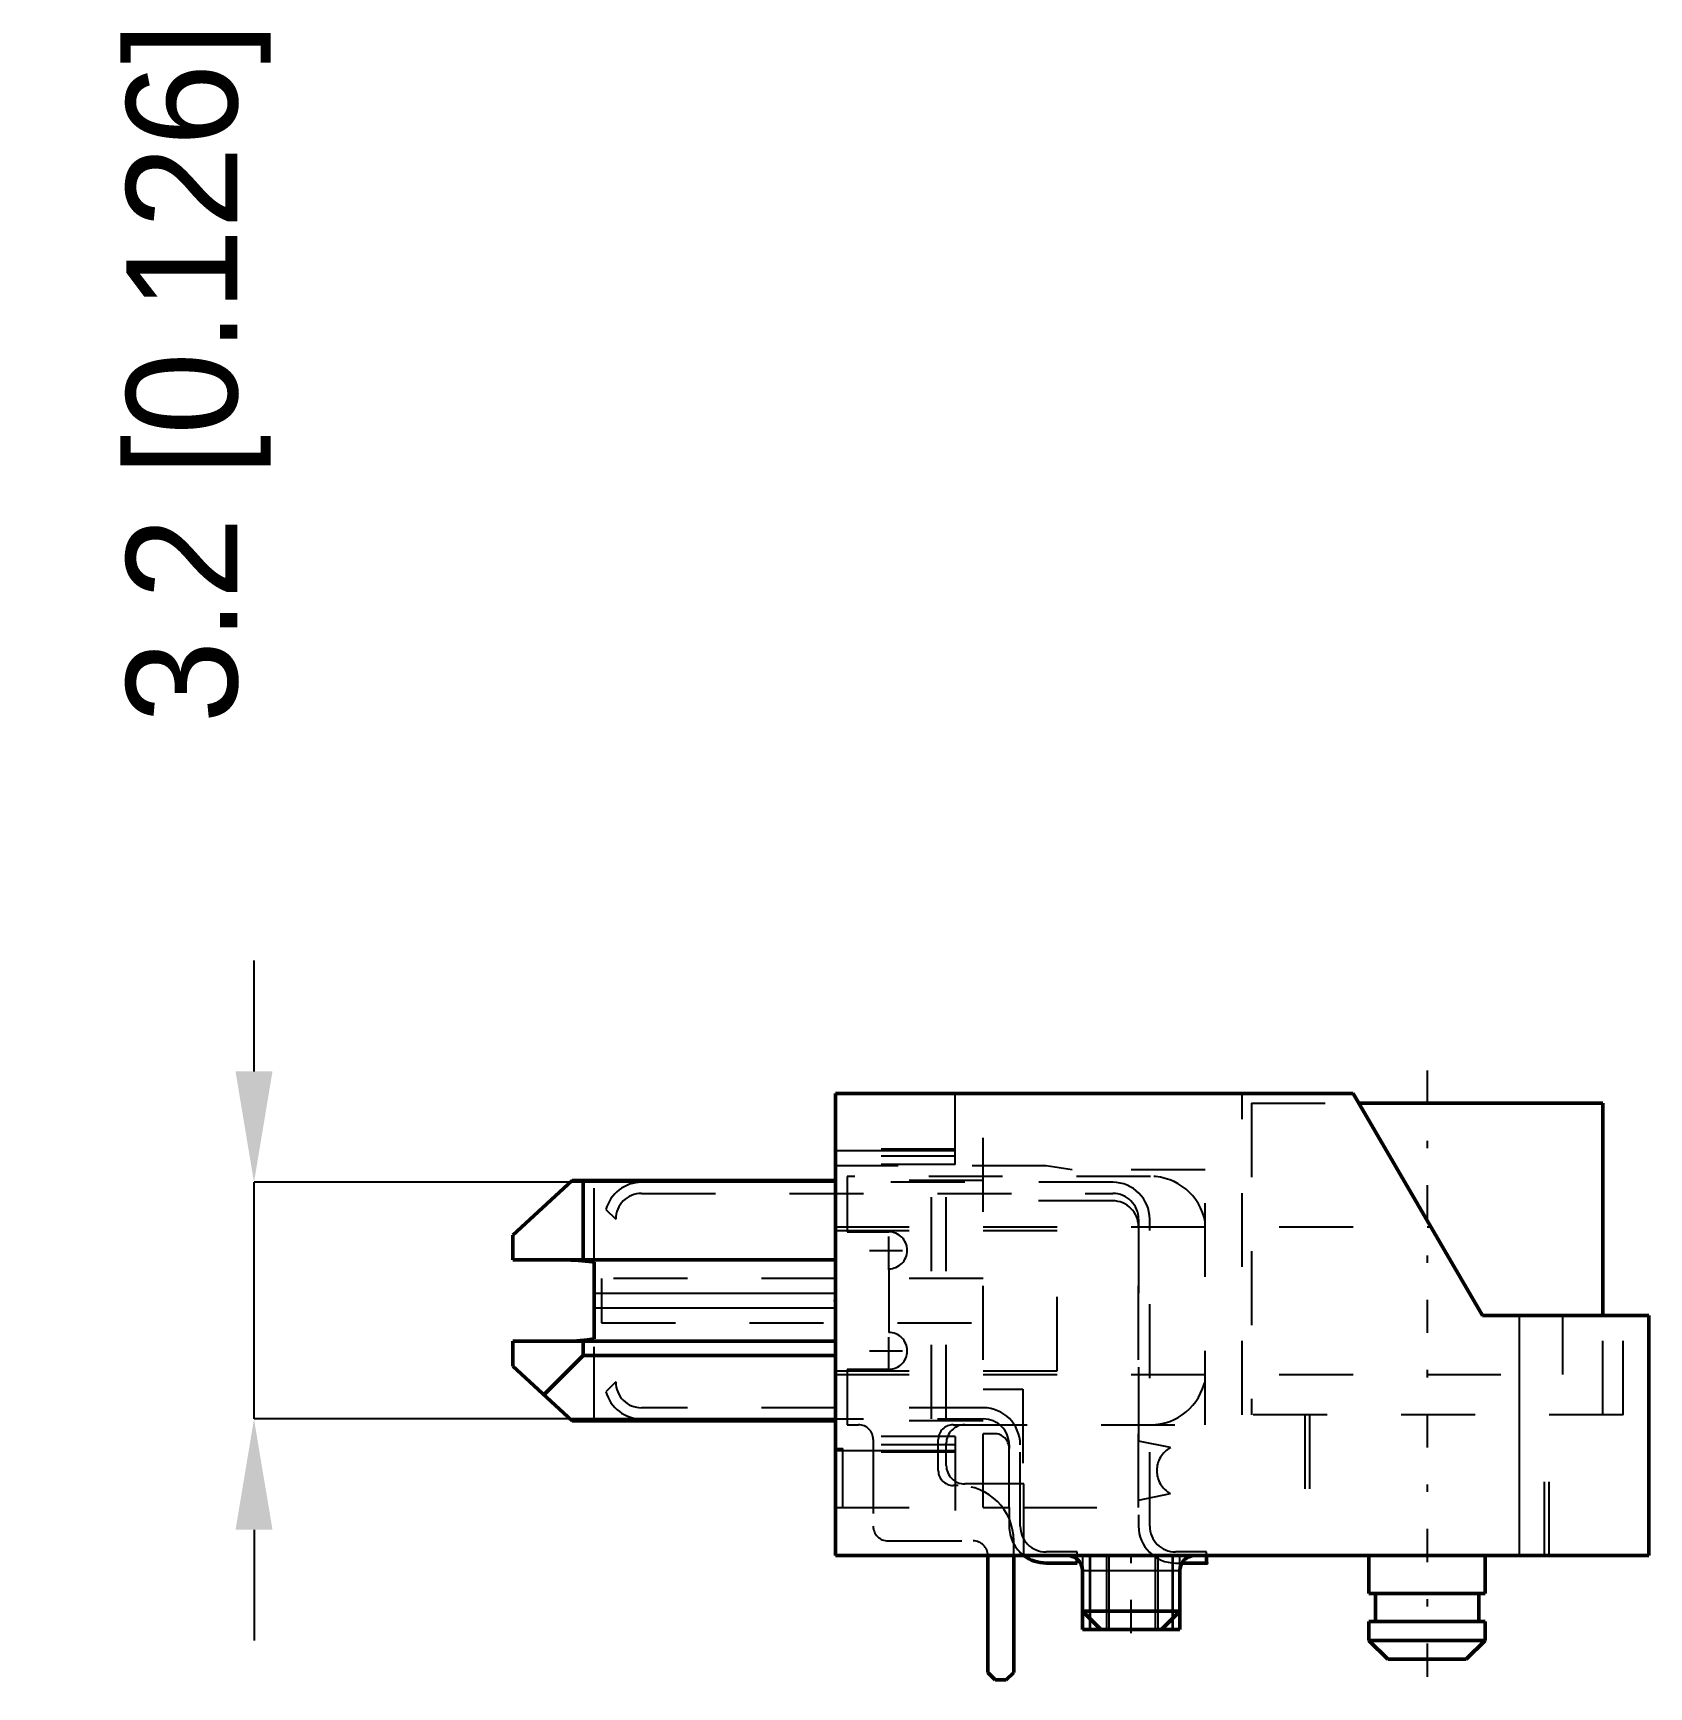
# Model space of a CAD drawing. Header units: millimetres. Extents: x -10.8 to 11, y -5.2 to 17.1.
import ezdxf

# ---------------------------------------------------------------- set-up
doc = ezdxf.new("R2010")
doc.units = ezdxf.units.MM
doc.linetypes.add('Center', pattern=[1.5, 0.45, -0.5, 0.05, -0.5])
doc.linetypes.add('Dashed', pattern=[2, 1, -1])
for name, color, linetype, lineweight in [('2d ConnectionPoints', 7, 'Continuous', 50), ('AM_0', 7, 'Continuous', 50), ('AM_4', 3, 'Continuous', 25), ('AM_5', 3, 'Continuous', 25), ('AM_7', 7, 'Center', 25), ('AM_9', 6, 'Dashed', 25)]:
    doc.layers.add(name, color=color, linetype=linetype, lineweight=lineweight)
doc.dimstyles.new('ISO-25', dxfattribs={"dimtxt": 2.5, "dimasz": 2.5, "dimexe": 1.25, "dimexo": 0.625, "dimtad": 1, "dimtxsty": 'Standard', "dimcen": 2.5, "dimadec": 0, "dimazin": 0, "dimtfac": 1, "dimtmove": 0, "dimatfit": 3, "dimfxl": 1, "dimarcsym": 0})

# ---------------------------------------------------------------- blocks, each defined once
blk = doc.blocks.new('1_ERM8_060_01_D_RA_pin_0_in_ERM8_060_01_L_D_RA_TR_2')
at = {"layer": 'AM_0'}
for p, q in [((2.85, -3.55), (3.27, -3.55)), ((3.27, -3.55), (3.27, -3.498)), ((4.687, -3.55), (5.02, -3.55)), ((5.02, -3.55), (5.02, -3.45))]:
    blk.add_line(p, q, dxfattribs=at)
blk.add_arc((2.85, -3.05), 0.5, 233.1301, 270, dxfattribs=at)
at = {"layer": 'AM_9'}
for p, q in [((3.75, 1.6), (-2.62, 1.6)), ((1.3, -1.6), (1.3, 1.6)), ((1.5, -1.6), (1.5, 1.6)), ((-2.62, 1.45), (3.75, 1.45)), ((-3.102, 1.232), (-2.97, 1.1)), ((4.1, 1.1), (4.1, -3.05)), ((4.25, -3.05), (4.25, 1.1)), ((-2.97, -1.1), (-3.102, -1.232)), ((2, -1.45), (-2.62, -1.45)), ((-2.62, -1.6), (2, -1.6)), ((2.35, -1.95), (2.35, -2)), ((2.5, -3.05), (2.5, -1.95)), ((2.35, -2.8), (2.35, -3.05)), ((3.27, -3.4), (2.85, -3.4)), ((3.27, -3.498), (3.27, -3.4)), ((5.02, -3.4), (4.6, -3.4)), ((4.6, -3.55), (4.687, -3.55)), ((5.02, -3.45), (5.02, -3.4))]:
    blk.add_line(p, q, dxfattribs=at)
for centre, radius, start, end in [((-2.62, 1.1), 0.5, 90, 164.6681), ((3.75, 1.1), 0.5, 360, 90), ((-2.62, 1.1), 0.35, 90, 180), ((3.75, 1.1), 0.35, 360, 90), ((-2.62, -1.1), 0.35, 180, 270), ((-2.62, -1.1), 0.5, 195.3319, 270), ((2, -1.95), 0.5, 360, 90), ((2, -1.95), 0.35, 0, 90), ((2.85, -3.05), 0.5, 180, 233.1301), ((2.85, -3.05), 0.35, 180, 270), ((4.6, -3.05), 0.5, 180, 270), ((4.6, -3.05), 0.35, 180, 270)]:
    blk.add_arc(centre, radius, start, end, dxfattribs=at)
blk = doc.blocks.new('2_ERM8_060_01_D_RA_TR_terminal_0_in_ERM8_060_01_L_D_RA_TR_2')
at = {"layer": 'AM_0'}
for p, q in [((7, 2.8), (0, 2.8)), ((0, -3.45), (0, 2.8)), ((7, 2.8), (8.75, -0.2)), ((7.076, 2.67), (10.375, 2.67)), ((10.375, -0.2), (10.375, 2.67)), ((-3.56, 1.625), (-4.36, 0.887)), ((0, 1.625), (-3.56, 1.625)), ((-3.41, 0.55), (-3.41, 1.625)), ((-4.36, 0.55), (-4.36, 0.887)), ((0, 0.55), (-4.36, 0.55)), ((-3.26, 0.519), (-3.26, -0.519)), ((8.75, -0.2), (11, -0.2)), ((11, -3.45), (11, -0.2)), ((-4.36, -0.55), (0, -0.55)), ((-4.36, -0.887), (-4.36, -0.55)), ((-3.41, -0.743), (-3.41, -0.55)), ((-4.36, -0.887), (-3.56, -1.625)), ((-3.941, -1.274), (-3.41, -0.743)), ((-3.41, -0.743), (0, -0.743)), ((0, -1.625), (-3.56, -1.625)), ((11, -3.45), (0, -3.45)), ((2.062, -3.45), (2.062, -5.03)), ((2.412, -5.03), (2.412, -3.45)), ((7.215, -3.45), (7.215, -3.961)), ((8.785, -3.961), (8.785, -3.45)), ((3.34, -3.65), (3.34, -4.45)), ((4.66, -4.45), (4.66, -3.65)), ((7.215, -3.961), (8.785, -3.961)), ((7.302, -3.961), (7.302, -4.342)), ((8.699, -4.342), (8.699, -3.961)), ((3.34, -4.2), (3.59, -4.45)), ((3.34, -4.2), (4.66, -4.2)), ((4.41, -4.45), (4.66, -4.2)), ((4.66, -4.45), (3.34, -4.45)), ((7.215, -4.342), (7.215, -4.596)), ((7.215, -4.342), (8.785, -4.342)), ((8.785, -4.596), (8.785, -4.342)), ((7.215, -4.596), (7.469, -4.85)), ((7.215, -4.596), (8.785, -4.596)), ((8.531, -4.85), (8.785, -4.596)), ((7.469, -4.85), (8.531, -4.85)), ((2.062, -5.03), (2.162, -5.13)), ((2.162, -5.13), (2.312, -5.13)), ((2.312, -5.13), (2.412, -5.03))]:
    blk.add_line(p, q, dxfattribs=at)
for points in [[(-3.672, 0.55), (-3.574, 0.548), (-3.477, 0.543), (-3.381, 0.535), (-3.288, 0.523), (-3.26, 0.519)], [(-3.26, -0.519), (-3.353, -0.531), (-3.448, -0.541), (-3.545, -0.547), (-3.643, -0.55), (-3.672, -0.55)]]:
    blk.add_lwpolyline(points, dxfattribs=at)
for centre, start, end in [((3.14, -3.65), 0, 90), ((4.86, -3.65), 90, 180)]:
    blk.add_arc(centre, 0.2, start, end, dxfattribs=at)
at = {"layer": 'AM_4'}
for p, q in [((-3.26, 0.1), (0, 0.1)), ((-3.26, -0.1), (0, -0.1)), ((9.25, -3.45), (9.25, -0.2)), ((3.34, -3.65), (4.66, -3.65)), ((3.45, -4.45), (3.45, -4.31)), ((4.567, -4.45), (4.567, -4.293))]:
    blk.add_line(p, q, dxfattribs=at)
at = {"layer": 'AM_7'}
for p, q in [((8, 3.112), (8, -5.226)), ((0.722, 0.417), (0.722, 0.942)), ((0.46, 0.68), (0.985, 0.68)), ((0.722, -0.943), (0.722, -0.418)), ((0.46, -0.68), (0.985, -0.68)), ((4, -4.5), (4, -3.4))]:
    blk.add_line(p, q, dxfattribs=at)
at = {"layer": 'AM_9'}
for p, q in [((1.62, 1.84), (1.62, 2.8)), ((2, -2.8), (2, 2.8)), ((5.5, -1.545), (5.5, 2.8)), ((5.625, 2.67), (5.625, -1.545)), ((5.625, 2.67), (7.076, 2.67)), ((1.62, 2.05), (0, 2.05)), ((0, 2.03), (1.62, 2.03)), ((1.62, 2.03), (0, 2.03)), ((1.62, 2.027), (0, 2.027)), ((1.62, 1.952), (0, 1.952)), ((1.62, 1.84), (0, 1.84)), ((2.85, 1.822), (0, 1.822)), ((3.2, 1.767), (2.85, 1.822)), ((-3.26, 0.519), (-3.26, 1.625)), ((2, 1.625), (0, 1.625)), ((4.262, 1.68), (0.162, 1.68)), ((0.162, 1.68), (0.162, 0.93)), ((5, 1.767), (3.2, 1.767)), ((5, -1.68), (5, 1.767)), ((3.749, 1.35), (2, 1.35)), ((0, 1), (8.05, 1)), ((0, 0.95), (3, 0.95)), ((0.162, 0.93), (0.722, 0.93)), ((3, -0.95), (3, 0.95)), ((4.099, -2.8), (4.099, 1)), ((2, 0.3), (-3.16, 0.3)), ((-3.16, 0.3), (-3.16, -0.3)), ((0.722, 0.43), (0.722, -0.43)), ((9.833, -0.2), (9.833, -1)), ((10.375, -1.545), (10.375, -0.2)), ((10.65, -1.545), (10.65, -0.2)), ((-3.16, -0.3), (2, -0.3)), ((-3.26, -1.625), (-3.26, -0.519)), ((0, -0.95), (3, -0.95)), ((0, -1), (9.833, -1)), ((0.722, -0.93), (0.162, -0.93)), ((0.162, -0.93), (0.162, -1.68)), ((2, -1.2), (2.535, -1.2)), ((2.535, -1.2), (2.535, -2.8)), ((10.65, -1.545), (5.5, -1.545)), ((6.35, -1.545), (6.35, -3.45)), ((6.413, -1.545), (6.413, -3.45)), ((9.588, -3.45), (9.588, -1.545)), ((9.65, -3.45), (9.65, -1.545)), ((2, -1.625), (0, -1.625)), ((0.162, -1.68), (0.312, -1.68)), ((1.592, -1.68), (5, -1.68)), ((1.62, -1.84), (0, -1.84)), ((1.62, -1.952), (0, -1.952)), ((0, -2), (0.1, -2)), ((0.1, -2.8), (0.1, -2)), ((0.512, -1.88), (0.512, -3.05)), ((1.392, -2.3), (1.392, -1.88)), ((1.5, -2.23), (1.5, -1.93)), ((1.62, -1.84), (1.62, -3.45)), ((2.15, -1.8), (2, -1.8)), ((2.35, -2.8), (2.35, -2)), ((4.531, -1.989), (4.099, -1.9)), ((0, -2.027), (1.62, -2.027)), ((1.62, -2.03), (0, -2.03)), ((1.62, -2.03), (0, -2.03)), ((1.62, -2.05), (0, -2.05)), ((1.662, -2.5), (1.592, -2.5)), ((2.55, -2.48), (1.75, -2.48)), ((2.55, -3.45), (2.55, -2.48)), ((4.099, -2.7), (4.531, -2.611)), ((0, -2.8), (2.35, -2.8)), ((2.535, -2.8), (4.099, -2.8)), ((0.712, -3.25), (1.862, -3.25)), ((2.412, -3.45), (2.412, -3.25)), ((3.34, -3.45), (3.34, -3.65)), ((3.442, -4.45), (3.442, -3.45)), ((3.45, -4.31), (3.45, -3.45)), ((3.67, -4.45), (3.67, -3.45)), ((3.702, -4.45), (3.702, -3.45)), ((4.33, -4.45), (4.33, -3.45)), ((4.363, -4.45), (4.363, -3.45)), ((4.558, -4.45), (4.558, -3.45)), ((4.567, -4.293), (4.567, -3.45)), ((4.66, -3.65), (4.66, -3.45))]:
    blk.add_line(p, q, dxfattribs=at)
for centre, radius, start, end in [((4.262, 0.93), 0.75, 10.3476, 90), ((3.749, 1), 0.35, 360, 90), ((0.722, 0.68), 0.25, 270, 90), ((0.722, -0.68), 0.25, 270, 90), ((4.262, -0.93), 0.75, 270, 349.6524), ((0.312, -1.88), 0.2, 360, 90), ((1.592, -1.88), 0.2, 90, 180), ((1.75, -1.93), 0.25, 90, 180), ((2.15, -2), 0.2, 0, 90), ((4.7, -2.3), 0.354, 118.4581, 241.5419), ((1.75, -2.23), 0.25, 180, 270), ((1.592, -2.3), 0.2, 180, 270), ((1.662, -3.25), 0.75, 0, 90), ((0.712, -3.05), 0.2, 180, 270), ((1.862, -3.45), 0.2, 360, 90)]:
    blk.add_arc(centre, radius, start, end, dxfattribs=at)
blk = doc.blocks.new('*D3')
at = {"layer": 'AM_5', "color": 0, "lineweight": -2}
for p, q in [((-7.86, 3.1), (-7.86, 4.6)), ((0, 1.6), (-7.86, 1.6)), ((-7.86, -1.6), (-7.86, 1.6)), ((0, -1.6), (-7.86, -1.6)), ((-7.86, -3.1), (-7.86, -4.6))]:
    blk.add_line(p, q, dxfattribs=at)
at = {"layer": 'AM_5', "color": 0}
for points in [[(-8.11, 3.1), (-7.61, 3.1), (-7.86, 1.6)], [(-7.61, -3.1), (-8.11, -3.1), (-7.86, -1.6)]]:
    blk.add_solid(points, dxfattribs=at)
at = {"layer": 'Defpoints', "color": 0}
for p in [(-7.86, 1.6), (0, 1.6), (0, -1.6)]:
    blk.add_point(p, dxfattribs=at)
at = {"layer": 'AM_5', "color": 0, "insert": (-8.61, 12.55), "char_height": 1.5, "attachment_point": 5, "rotation": 90}
blk.add_mtext('3.2 [0.126]', dxfattribs=at)

msp = doc.modelspace()

# ---------------------------------------------------------------- linework, layer by layer
at = {"layer": '2d ConnectionPoints'}
for p in [(0, 0), (5.02, -3.55)]:
    msp.add_point(p, dxfattribs=at)

# ---------------------------------------------------------------- block references
for name in ['2_ERM8_060_01_D_RA_TR_terminal_0_in_ERM8_060_01_L_D_RA_TR_2', '1_ERM8_060_01_D_RA_pin_0_in_ERM8_060_01_L_D_RA_TR_2']:
    msp.add_blockref(name, (0, 0))

# ---------------------------------------------------------------- dimensions: what is measured, and where the dimension line sits
at = {"layer": 'AM_5'}
dim = msp.add_linear_dim(base=(-7.86, 1.6), p1=(0, -1.6), p2=(0, 1.6), angle=90, text='3.2 [0.126]', dimstyle='ISO-25', override={"dimtxt": 1.5, "dimasz": 1.5, "dimexe": 0, "dimexo": 0, "dimgap": 0.45}, dxfattribs=at)
dim.commit()
dim.dimension.update_dxf_attribs({"geometry": '*D3', "text_midpoint": (-8.61, 12.55), "dimtype": 160, "text_rotation": 90})

doc.saveas('drawing.dxf')
